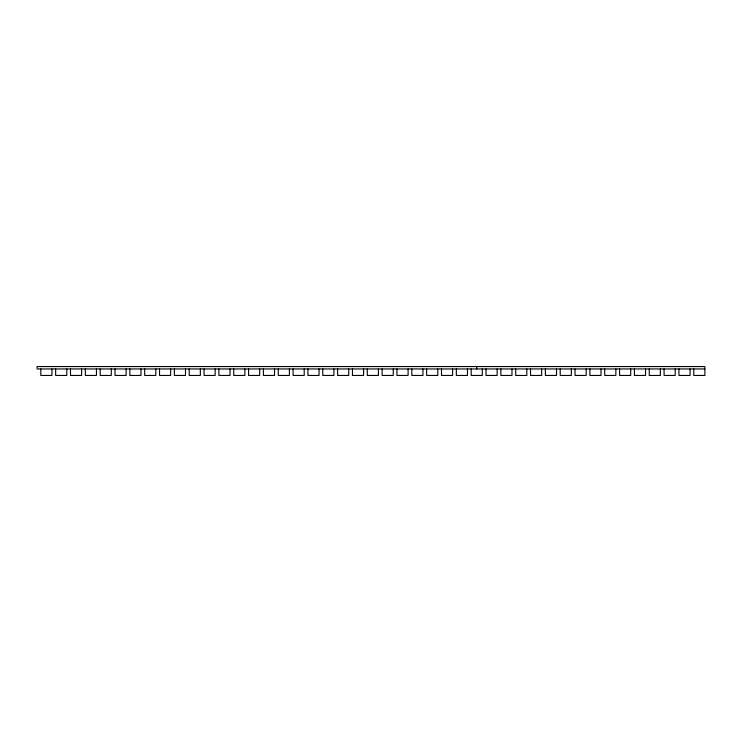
<?xml version="1.0" encoding="UTF-8"?>
<svg xmlns="http://www.w3.org/2000/svg" width="742" height="742" viewBox="0 0 742 742"><rect width="100%" height="100%" fill="white"/><g stroke="black" fill="none" stroke-linecap="round" stroke-linejoin="round"><path stroke-width="1.11" d="M704.9 368.959L37.1 368.959L37.1 366.548L704.9 366.548L704.9 375.452L693.77 375.452L693.77 368.959M690.06 368.959L690.06 375.452L678.93 375.452L678.93 368.959M675.22 368.959L675.22 375.452L664.09 375.452L664.09 368.959M660.38 368.959L660.38 375.452L649.25 375.452L649.25 368.959M645.54 368.959L645.54 375.452L634.41 375.452L634.41 368.959M630.7 368.959L630.7 375.452L619.57 375.452L619.57 368.959M615.86 368.959L615.86 375.452L604.73 375.452L604.73 368.959M601.02 368.959L601.02 375.452L589.89 375.452L589.89 368.959M586.18 368.959L586.18 375.452L575.05 375.452L575.05 368.959M571.34 368.959L571.34 375.452L560.21 375.452L560.21 368.959M556.5 368.959L556.5 375.452L545.37 375.452L545.37 368.959M541.66 368.959L541.66 375.452L530.53 375.452L530.53 368.959M526.82 368.959L526.82 375.452L515.69 375.452L515.69 368.959M511.98 368.959L511.98 375.452L500.85 375.452L500.85 368.959M497.14 368.959L497.14 375.452L486.01 375.452L486.01 368.959M482.3 368.959L482.3 375.452L471.17 375.452L471.17 368.959M476.735 366.548L476.735 368.959M467.46 368.959L467.46 375.452L456.33 375.452L456.33 368.959M452.62 368.959L452.62 375.452L441.49 375.452L441.49 368.959M437.78 368.959L437.78 375.452L426.65 375.452L426.65 368.959M422.94 368.959L422.94 375.452L411.81 375.452L411.81 368.959M408.1 368.959L408.1 375.452L396.97 375.452L396.97 368.959M393.26 368.959L393.26 375.452L382.13 375.452L382.13 368.959M378.42 368.959L378.42 375.452L367.29 375.452L367.29 368.959M363.58 368.959L363.58 375.452L352.45 375.452L352.45 368.959M348.74 368.959L348.74 375.452L337.61 375.452L337.61 368.959M333.9 368.959L333.9 375.452L322.77 375.452L322.77 368.959M319.06 368.959L319.06 375.452L307.93 375.452L307.93 368.959M304.22 368.959L304.22 375.452L293.09 375.452L293.09 368.959M289.38 368.959L289.38 375.452L278.25 375.452L278.25 368.959M274.54 368.959L274.54 375.452L263.41 375.452L263.41 368.959M259.7 368.959L259.7 375.452L248.57 375.452L248.57 368.959M244.86 368.959L244.86 375.452L233.73 375.452L233.73 368.959M230.02 368.959L230.02 375.452L218.89 375.452L218.89 368.959M215.18 368.959L215.18 375.452L204.05 375.452L204.05 368.959M200.34 368.959L200.34 375.452L189.21 375.452L189.21 368.959M185.5 368.959L185.5 375.452L174.37 375.452L174.37 368.959M170.66 368.959L170.66 375.452L159.53 375.452L159.53 368.959M155.82 368.959L155.82 375.452L144.69 375.452L144.69 368.959M140.98 368.959L140.98 375.452L129.85 375.452L129.85 368.959M126.14 368.959L126.14 375.452L115.01 375.452L115.01 368.959M111.3 368.959L111.3 375.452L100.17 375.452L100.17 368.959M96.46 368.959L96.46 375.452L85.33 375.452L85.33 368.959M81.62 368.959L81.62 375.452L70.49 375.452L70.49 368.959M66.78 368.959L66.78 375.452L55.65 375.452L55.65 368.959M51.94 368.959L51.94 375.452L40.81 375.452L40.81 368.959"/></g></svg>
